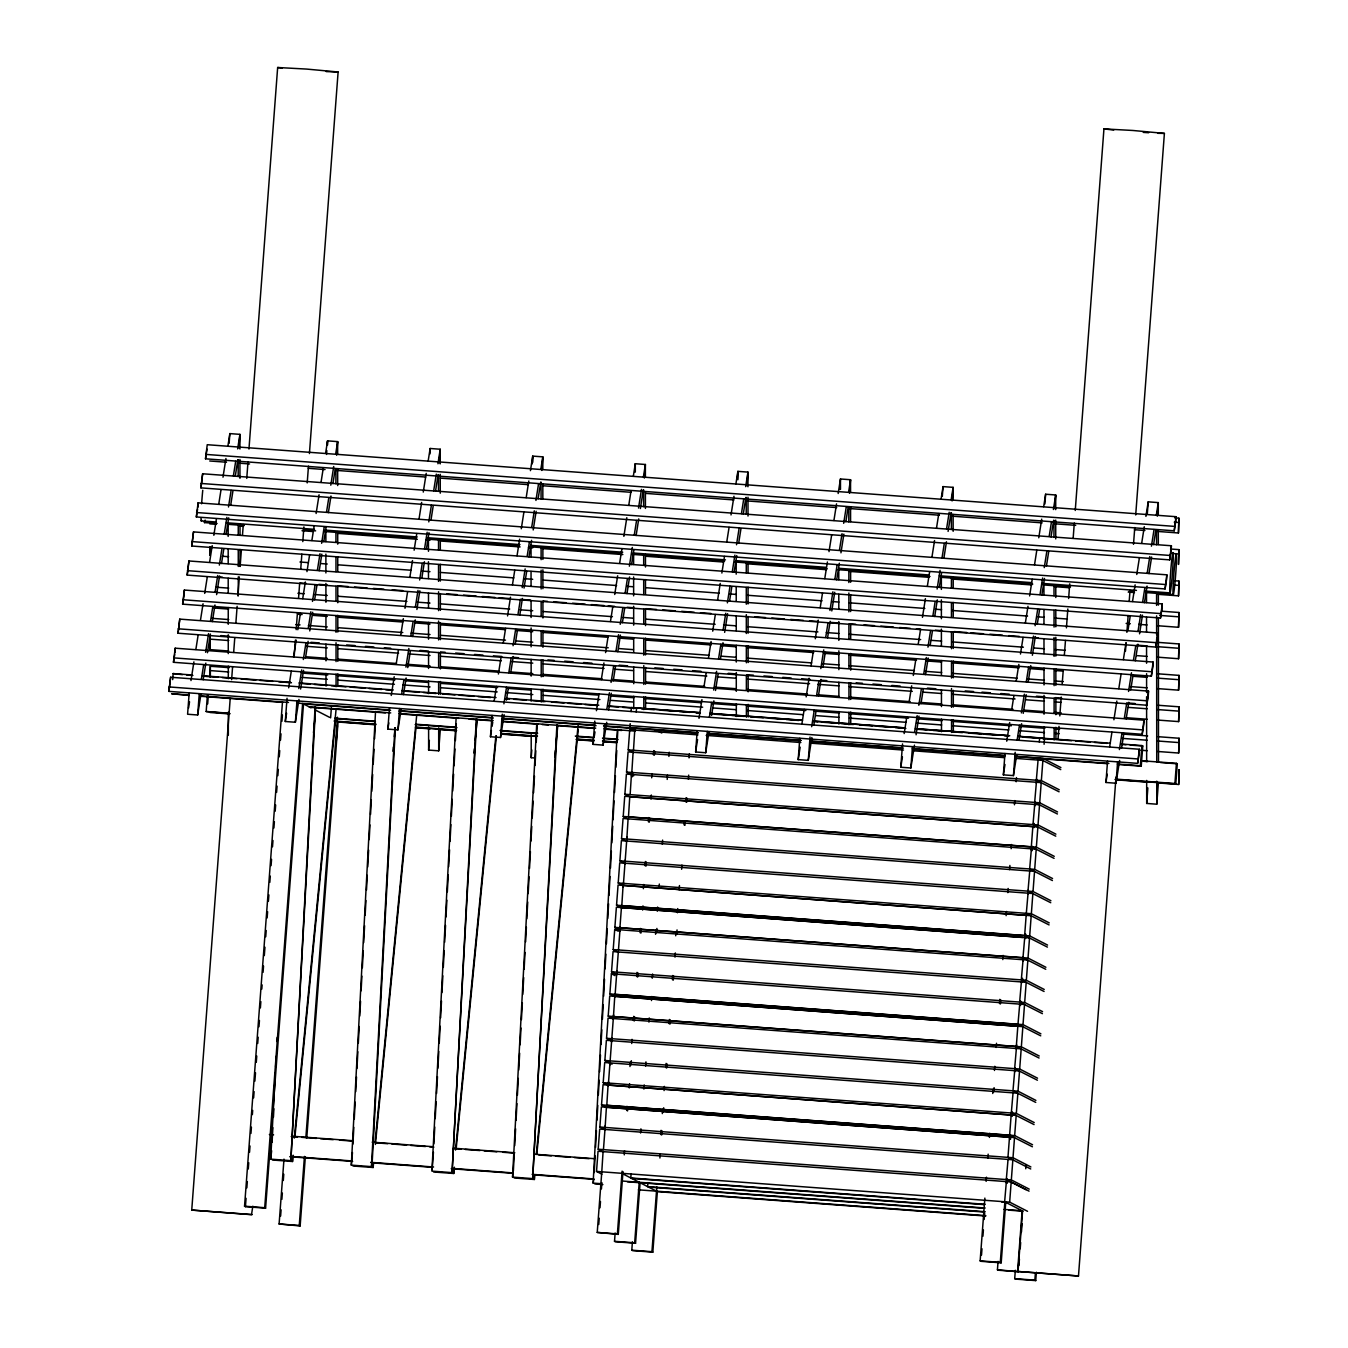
<?xml version="1.0" encoding="UTF-8"?>
<svg xmlns="http://www.w3.org/2000/svg" width="1348" height="1348" viewBox="0 0 1348 1348"><rect width="100%" height="100%" fill="white"/><g stroke="black" fill="none" stroke-linecap="round" stroke-linejoin="round"><path stroke-width="1.5" d="M168.888 691.372L170.623 677.252L1139.363 749.252L1139.144 753.667L1137.611 763.356L168.888 691.372L170.623 677.252M173.454 662.306L175.206 648.186L1143.947 720.169L1143.727 724.601L1142.194 734.289L173.454 662.306L174.684 654.555M174.987 652.617L175.206 648.186M178.037 633.223L179.773 619.12L1148.513 691.103L1148.294 695.534L1146.777 705.223L178.037 633.223L179.773 619.12M182.62 604.157L184.356 590.053L1153.096 662.036L1152.877 666.468L1151.344 676.157L182.62 604.157L184.137 594.468M184.204 593.002L184.356 590.053M187.187 575.091L188.939 560.97L1157.662 632.97L1157.443 637.385L1155.927 647.074L187.187 575.091L188.939 560.97M191.77 546.024L193.505 531.904L1162.246 603.904L1162.027 608.319L1160.51 618.007L191.77 546.024L193.505 531.904M196.336 516.958L198.089 502.838L1166.829 574.821L1166.61 579.252L1165.076 588.941L196.336 516.958L197.566 509.19M197.87 507.252L198.089 502.838M200.919 487.875L202.655 473.771L1171.395 545.755L1171.176 550.186L1169.66 559.875L200.919 487.875L202.655 473.771M205.503 458.809L207.238 444.705L1175.978 516.688L1175.759 521.103L1174.226 530.809L205.503 458.809L207.019 449.12M1137.611 763.356L1139.363 749.252M1142.194 734.289L1143.947 720.169M1146.777 705.223L1148.513 691.103M1151.344 676.157L1153.096 662.036M1155.927 647.074L1157.662 632.97M1160.51 618.007L1162.246 603.904M1165.076 588.941L1166.829 574.821M1169.66 559.875L1171.395 545.755M1174.226 530.809L1175.978 516.688M315.584 707.009L290.848 1160.645L270.695 1159.145L275.295 1073.025M275.632 1066.723L276.188 1056.225M276.963 1041.532L277.199 1037.32M271.639 1150.771L270.695 1159.145M272.094 1142.363L272.869 1127.653M273.442 1117.155L273.88 1108.764M290.848 1160.645L315.078 706.975M395.402 727.701L372.183 1162.448L371.458 1166.627L351.306 1165.127L375.536 711.474M352.485 1152.557L351.306 1165.127M352.923 1144.149L353.833 1127.349M354.271 1118.941L355.164 1102.142M355.737 1091.644L356.512 1076.951M356.967 1068.543L357.86 1051.743M358.315 1043.335L359.208 1026.536M359.764 1016.038L360.556 1001.328M361.112 990.831L361.904 976.137M362.359 967.729L363.252 950.93M363.69 942.522L364.6 925.722M365.156 915.225L365.948 900.515M366.504 890.017L367.279 875.324M367.734 866.916L368.627 850.116M369.2 839.619L369.975 824.909M370.548 814.411L371.323 799.701M371.778 791.31L372.671 774.51M373.228 764.013L374.019 749.303M374.576 738.805L375.367 724.095M371.458 1166.627L394.897 727.667M456.146 717.473L431.916 1171.126L452.069 1172.625L476.804 718.99M433.433 1152.237L432.152 1169.727M433.871 1143.845L434.781 1127.046M435.219 1118.638L436.129 1101.838M436.567 1093.43L437.477 1076.631M437.915 1068.239L438.808 1051.423M439.263 1043.032L440.156 1026.232M440.611 1017.824L441.504 1001.025M441.959 992.617L442.852 975.817M443.307 967.426L444.2 950.61M444.655 942.218L445.548 925.419M445.986 917.011L446.896 900.211M447.334 891.803L448.244 875.004M448.682 866.612L449.575 849.813M450.03 841.405L450.923 824.605M451.378 816.197L452.271 799.398M452.726 790.99L453.619 774.19M454.074 765.799L454.967 748.999M455.422 740.591L456.315 723.792M452.069 1172.625L476.299 718.956M557.415 724.971L532.679 1178.607L512.526 1177.107L536.757 723.455M513.369 1170.839L514.262 1154.04M514.717 1145.631L515.61 1128.832M516.065 1120.424L516.958 1103.624M517.413 1095.233L518.306 1078.417M518.761 1070.026L519.654 1053.226M520.109 1044.818L521.002 1028.019M521.44 1019.61L522.35 1002.811M522.788 994.42L523.698 977.603M524.136 969.212L525.029 952.413M525.602 941.898L526.377 927.205M526.832 918.797L527.725 901.997M528.18 893.606L529.073 876.807M529.528 868.398L530.421 851.599M530.977 841.101L531.769 826.391M532.224 817.983L533.117 801.184M533.555 792.793L534.465 775.993M535.021 765.479L535.813 750.785M536.251 742.377L537.144 725.578M532.679 1178.607L556.909 724.954M601.208 1183.696L593.137 1183.106L617.367 729.453M594.215 1172.625L595.108 1155.826M595.546 1147.418L596.456 1130.618M597.012 1120.121L597.804 1105.411M598.36 1094.913L599.152 1080.22M599.59 1071.812L600.483 1055.012M601.056 1044.515L601.831 1029.805M602.404 1019.307L603.179 1004.597M603.634 996.206L604.527 979.406M605.084 968.892L605.875 954.199M606.432 943.701L607.223 928.991M607.779 918.494L608.571 903.783M609.01 895.392L610.021 876.486M610.476 868.095L611.369 851.279M611.824 842.888L612.717 826.088M613.054 819.786L614.065 800.881M614.519 792.472L615.413 775.673M615.851 767.282L616.761 750.465M617.873 729.47L617.199 742.074L602.472 740.962M172.679 679.628L173.134 673.579L192.006 674.977M189.192 692.889L187.591 714.238L197.667 714.996L200.936 694.237M197.667 714.996L199.268 693.647M230.12 713.682L206.177 711.508L207.39 695.383M207.676 703.909L208.283 695.838M229.126 443.307L229.851 433.601L239.927 434.359L239.944 449.002M238.916 447.94L239.927 434.359L237.636 448.884M252.834 1206.19L251.503 1214.683L191.736 1210.083L230.205 698.534M231.62 679.678L232.564 667.091M233.659 652.415L234.771 637.739M235.866 623.062L237.13 606.297M237.922 595.816L239.337 576.944M240.129 566.463L241.393 549.698M242.488 535.021L243.28 524.541M246.751 478.405L248.015 461.639M248.959 449.053L277.654 67.501L306.552 69.068L338.112 72L309.417 453.551M303.502 703.942L265.59 1208.162L245.437 1206.662L244.544 1206.207L282.473 701.988M245.437 1206.662L246.061 1198.305M246.853 1187.841L247.324 1181.556M248.268 1169.002L248.74 1162.734M249.532 1152.27L250.003 1145.985M250.947 1133.432L251.419 1127.164M252.362 1114.611L252.683 1110.415M253.626 1097.862L254.098 1091.594M254.873 1081.13L255.513 1072.755M256.288 1062.308L256.76 1056.023M257.704 1043.47L258.176 1037.202M258.968 1026.738L259.439 1020.453M260.383 1007.9L260.855 1001.631M261.798 989.078L262.119 984.883M263.062 972.329L263.534 966.061M264.309 955.597L264.949 947.223M265.724 936.776L266.196 930.491M267.14 917.937L267.612 911.669M268.404 901.205L268.875 894.92M269.819 882.367L270.291 876.099M271.083 865.635L271.555 859.35M272.498 846.797L272.97 840.529M273.914 827.975L274.385 821.69M275.177 811.226L275.649 804.958M276.593 792.405L277.065 786.12M277.84 775.673L278.311 769.388M279.255 756.835L279.727 750.566M280.519 740.103L280.991 733.817M281.934 721.264L282.406 714.996M298.97 699.427L295.364 722.242L285.287 721.5L287.04 698.213M294.134 656.914L295.381 640.131M296.172 629.651L297.436 612.885M298.548 598.209L299.644 583.532M300.756 568.856L301.851 554.18M302.794 541.61L303.907 526.933M307.209 482.904L308.473 466.138M295.364 722.242L296.981 700.893M265.59 1208.162L264.714 1207.707L302.626 703.488L310.984 707.784M326.536 454.445L326.823 450.569M327.261 444.739L327.564 440.863L337.64 441.622L337.64 454.175M336.612 455.203L337.64 441.622L335.669 454.074M305.339 1156.887L300.149 1225.939L279.103 1223.984L283.99 1159.128M280.62 1216.065L281.092 1209.796M281.884 1199.332L282.355 1193.047M283.299 1180.494L283.771 1174.226M330.614 717.877L331.372 707.801M300.149 1225.939L299.256 1225.484L304.446 1156.432M305.861 1137.611L337.472 717.22M336.275 741.265L337.438 725.746M306.754 1138.066L338.062 721.702L337.168 721.247M401.215 709.115L397.946 729.875L387.87 729.116L389.471 707.767M397.946 729.875L399.547 708.526M429.709 454.31L430.147 448.48L440.223 449.238L440.223 463.881M439.195 462.819L440.223 449.238L437.931 463.763M440.307 729.487L438.707 750.836L428.63 750.078L429.355 740.389M504.118 714.659L500.529 737.491L490.453 736.749L492.054 715.4M500.529 737.491L502.282 714.204M532.14 463.881L532.73 456.113L542.806 456.854L542.806 469.407M541.778 470.452L542.806 456.854L540.834 469.306M535.24 758.014L531.213 757.711L531.803 749.943M606.701 722.292L603.112 745.124L593.036 744.366L594.788 721.079M603.112 745.124L604.713 723.775M634.723 471.497L635.296 463.729L645.372 464.487L645.389 477.04M644.361 478.068L645.372 464.487L643.417 476.939M601.916 1174.192L596.524 1171.429L598.04 1151.259L1011.185 1181.96L1029.063 1191.143M603.584 1152.001L598.192 1149.237L599.708 1129.068L1012.854 1159.769L1011.337 1179.938L1029.215 1189.121M605.252 1129.826L599.86 1127.046L601.376 1106.877L1014.522 1137.577L1013.005 1157.747L1030.883 1166.947M606.92 1107.635L601.528 1104.871L603.045 1084.702L1016.19 1115.403L1014.673 1135.572L1032.551 1144.755M608.588 1085.443L603.196 1082.68L604.713 1062.51L1017.858 1093.211L1016.341 1113.381L1034.219 1122.564M612.043 1064.179L604.864 1060.488L606.381 1040.319L1019.526 1071.02L1018.01 1091.189L1035.887 1100.389M611.925 1041.077L606.533 1038.314L608.049 1018.144L1021.194 1048.845L1019.678 1069.015L1037.556 1078.198M613.593 1018.886L608.201 1016.122L609.717 995.953L1022.862 1026.654L1021.346 1046.823L1039.224 1056.006M615.261 996.711L609.869 993.931L611.385 973.761L1024.531 1004.462L1023.014 1024.632L1040.892 1033.832M616.929 974.52L611.537 971.756L613.054 951.587L1026.199 982.288L1024.682 1002.457L1042.56 1011.64M618.597 952.328L613.205 949.565L614.722 929.395L1027.867 960.096L1026.35 980.266L1044.228 989.449M620.265 930.154L614.873 927.373L616.39 907.204L1029.535 937.905L1028.019 958.074L1045.896 967.274M621.934 907.962L616.541 905.199L618.058 885.029L1031.203 915.73L1029.687 935.9L1047.565 945.083M623.602 885.771L618.21 883.007L619.726 862.838L1032.871 893.539L1031.355 913.708L1049.233 922.891M625.27 863.579L619.878 860.816L621.394 840.646L1034.539 871.347L1033.023 891.517L1050.901 900.717M626.938 841.405L621.546 838.641L623.062 818.472L1036.208 849.173L1034.691 869.342L1052.569 878.525M628.606 819.213L623.214 816.45L624.731 796.28L1037.876 826.981L1036.359 847.151L1054.237 856.334M630.274 797.022L624.882 794.258L626.399 774.089L1039.544 804.79L1038.027 824.959L1055.905 834.159M633.729 775.774L626.55 772.067L628.067 751.898L1041.212 782.615L1039.696 802.785L1057.573 811.968M633.611 752.656L628.219 749.892L629.735 729.723L697.978 734.896M635.279 730.464L629.887 727.701L630.19 723.674M631.1 711.576L631.403 707.531L699.427 712.587M603.078 1151.63L601.781 1171.918M628.101 818.843L626.803 839.113M629.769 796.651L628.471 816.939L1031.54 846.881M631.437 774.46L630.139 794.747M633.105 752.285L631.808 772.556M634.773 730.094L633.476 750.381M636.138 711.946L636.66 708.02M622.995 1171.614L618.277 1234.38L597.231 1232.426L601.798 1171.749M604.949 1129.894L605.252 1125.715M608.251 1085.966L608.571 1081.787M609.818 1065.038L611.638 1040.808M611.554 1042.021L611.874 1037.842M613.289 1019.004L613.593 1014.825M616.592 975.076L616.895 970.897M619.895 931.131L620.198 926.952M623.197 887.203L623.501 883.024M624.933 864.186L625.236 860.007M626.972 836.99L625.135 861.305M631.538 776.313L631.841 772.134M598.748 1224.506L599.22 1218.221M600.012 1207.774L600.483 1201.489M601.427 1188.936L601.899 1182.668M632.414 776.768L632.734 772.589M640.098 1182.752L635.548 1243.26L615.396 1241.761L614.519 1241.306L615.143 1232.965M618.277 1234.38L617.384 1233.926L622.102 1171.142M626.668 1110.482L626.989 1106.287M629.971 1066.538L630.291 1062.359M631.707 1043.52L632.027 1039.342M633.442 1020.503L633.745 1016.325M636.745 976.575L637.048 972.38M640.047 932.631L640.351 928.452M643.35 888.703L643.67 884.507M645.085 865.686L645.389 861.507M648.388 821.741L648.691 817.562M651.691 777.813L651.994 773.634M653.409 754.796L653.729 750.617M624.259 1154.865L624.562 1150.687M627.561 1110.937L627.865 1106.742M629.28 1087.92L629.6 1083.725M631.016 1064.903L631.336 1060.724M634.318 1020.958L634.638 1016.78M637.621 977.03L637.941 972.852M640.923 933.086L641.244 928.907M642.659 910.069L642.979 905.89M645.962 866.141L646.282 861.962M649.264 822.196L649.584 818.017M651 799.196L651.32 795M654.302 755.251L654.623 751.072M631.1 1173.94L630.797 1177.967L985.169 1204.303M657.386 1191.464L652.836 1252.14L632.684 1250.641L631.791 1250.186L632.414 1241.828M640.603 1133.028L640.923 1128.849M643.906 1089.083L644.226 1084.904M645.641 1066.083L645.945 1061.887M648.944 1022.138L649.247 1017.959M652.247 978.193L652.55 974.014M655.549 934.265L655.853 930.086M657.285 911.248L657.588 907.069M659.004 888.231L659.324 884.052M662.306 844.303L662.626 840.107M667.193 779.43L667.496 775.252M668.911 756.43L669.231 752.235M651.488 1000.553L651.792 996.509M656.594 932.631L656.897 928.435M635.548 1243.26L634.672 1242.805L639.222 1182.297M647.933 1182.584L647.63 1186.628L985.236 1211.717M652.836 1252.14L651.943 1251.685L656.83 1186.83M660.756 1134.527L661.076 1130.332M662.323 1113.6L662.643 1109.421M664.059 1090.583L664.379 1086.404M665.794 1067.565L666.097 1063.387M669.097 1023.638L669.4 1019.459M672.399 979.693L672.703 975.514M675.702 935.765L676.022 931.569M677.437 912.748L677.741 908.569M679.156 889.731L679.476 885.552M684.043 824.875L684.346 820.696M685.761 801.858L686.081 797.679M689.064 757.913L689.384 753.734M659.913 1157.999L660.217 1153.804M661.649 1134.982L661.952 1130.787M663.368 1111.965L663.688 1107.786M666.67 1068.02L666.99 1063.842M669.973 1024.092L670.293 1019.914M673.275 980.148L673.596 975.969M675.011 957.147L675.331 952.952M676.747 934.13L677.05 929.935M681.616 869.258L681.936 865.079M684.919 825.33L685.239 821.151M686.654 802.313L686.975 798.134M688.39 779.296L688.693 775.117M708.964 731.981L705.695 752.74L695.619 751.999L697.219 730.65M705.695 752.74L707.296 731.391M737.305 479.113L737.878 471.362L747.955 472.103L747.971 486.746M746.944 485.684L747.955 472.103L745.68 486.628M811.867 737.541L808.278 760.373L798.201 759.615L799.802 738.266M808.278 760.373L810.03 737.07M839.737 488.684L840.461 478.978L850.537 479.736L850.554 492.29M849.526 493.317L850.537 479.736L848.583 492.189M914.45 745.158L910.86 767.989L900.784 767.231L902.537 743.944M910.86 767.989L912.461 746.64M942.319 496.3L943.044 486.611L953.12 487.353L953.137 499.906M952.092 500.934L953.12 487.353L951.166 499.805M1016.695 754.863L1013.443 775.606L1003.367 774.864L1004.968 753.515M1013.443 775.606L1015.179 752.319M1001.716 1202.028L1005.743 1202.315L1001.193 1262.823L981.041 1261.324L980.148 1260.869L984.866 1198.102M986.129 1181.37L986.45 1177.192M987.865 1158.353L988.168 1154.174M989.432 1137.426L989.752 1133.247M992.735 1093.498L993.055 1089.319M994.47 1070.48L994.79 1066.302M996.206 1047.463L996.509 1043.285M999.508 1003.535L999.812 999.34M1002.811 959.591L1003.114 955.412M1006.114 915.663L1006.417 911.467M1007.832 892.646L1008.152 888.45M1009.568 869.629L1009.888 865.45M1011.135 848.701L1011.455 844.522M1014.454 804.773L1014.758 800.577M1016.173 781.756L1016.493 777.577M981.513 1255.055L981.984 1248.77M982.928 1236.217L983.4 1229.949M984.192 1219.485L984.663 1213.217M993.779 1091.863L994.099 1087.668M1000.385 1003.99L1000.705 999.795M1044.902 503.933L1045.627 494.227L1055.703 494.969L1055.72 509.628M997.436 1269.765L1018.465 1271.72L998.312 1270.22L997.436 1269.765L998.059 1261.408M1054.675 508.567L1055.703 494.969L1053.411 509.51M1039.207 741.889L1039.729 737.979M1001.193 1262.823L1000.3 1262.368L1004.867 1201.691M1006.282 1182.87L1006.602 1178.691M1009.585 1138.925L1009.905 1134.746M1011.32 1115.925L1011.623 1111.729M1014.623 1071.98L1014.943 1067.801M1016.358 1048.963L1016.662 1044.784M1019.661 1005.035L1019.964 1000.839M1022.964 961.09L1023.267 956.912M1024.682 938.073L1025.002 933.894M1027.985 894.145L1028.305 889.95M1031.304 850.2L1031.608 846.022M1034.607 806.273L1034.91 802.077M1036.326 783.255L1036.646 779.06M1007.175 1183.325L1007.478 1179.146M1010.478 1139.38L1010.781 1135.201M1012.196 1116.38L1012.516 1112.184M1020.537 1005.49L1020.857 1001.294M1022.273 982.473L1022.593 978.277M1025.575 938.528L1025.895 934.349M1032.18 850.655L1032.501 846.477M1033.916 827.638L1034.219 823.46M1027.547 1211.313L1009.669 1202.13L1011.185 1181.96M1059.242 789.776L1041.364 780.593L1042.88 760.424L1014.758 758.334M1044.093 744.281L1044.548 738.232L1018.515 736.294M1036.376 1272.226L1035.753 1280.6L1015.6 1279.1L1014.707 1278.645L1015.33 1270.271M1017.588 1271.265L1022.138 1210.757L1003.99 1209.409M1116.009 777.021L1078.484 1275.983L1018.026 1271.484L1022.593 1210.689M1025.744 1168.767L1026.064 1164.571M1058.062 738.974L1059.006 726.404M1059.798 715.923L1061.213 697.051M1062.157 684.464L1063.269 669.804M1064.364 655.128L1065.476 640.452M1066.42 627.865L1067.835 608.993M1068.627 598.512L1069.722 583.836M1073.193 537.717L1074.305 523.041M1075.249 510.471L1103.945 128.903L1132.842 130.47L1164.402 133.401L1135.707 514.953M1018.936 1265.452L1019.408 1259.2M1020.2 1248.77L1020.672 1242.502M1021.447 1232.072L1022.07 1223.731M1035.753 1280.6L1034.86 1280.145L1035.331 1273.86M1119.615 760.407L1116.009 783.239L1105.933 782.48L1107.551 761.131M1125.462 651.236L1126.085 642.844M1126.877 632.364L1128.141 615.581M1129.236 600.905L1130.028 590.424M1133.5 544.306L1134.763 527.54M1116.009 783.239L1117.627 761.89M1147.333 513.487L1148.21 501.844L1158.286 502.602L1158.303 515.155M1157.258 516.183L1158.286 502.602L1156.331 515.054M1141.874 745.562L1142.767 746.017L1141.25 766.186L1140.357 765.731L1141.874 745.562L1120.913 744.012M1158.37 782.851L1156.769 804.2L1146.693 803.442L1147.856 787.923M1176.433 763.339L1177.31 763.794L1175.793 783.963L1174.917 783.508L1176.433 763.339L1140.779 760.693M313.494 732.672L315.129 715.94M294.285 1138.083L336.107 709.065M272.38 1160.005L292.533 1161.504L293.139 1155.219M294.976 1136.398L335.77 717.827M392.891 751.224L393.296 747.045M394.324 736.581L395.132 728.206M375.115 1141.975L416.717 715.047M352.991 1166.003L373.143 1167.503L373.548 1163.307M375.384 1144.469L416.38 723.825M473.906 753.026L474.328 748.848M475.136 740.473L477.175 719.546M455.523 1150.063L495.896 735.688M433.601 1171.985L453.754 1173.485L454.36 1167.2M456.197 1148.378L496.384 736.092M554.736 756.919L555.342 750.651M555.949 744.366L557.786 725.527M536.336 1153.955L578.14 724.938M514.211 1177.984L534.364 1179.483L534.768 1175.288M536.807 1154.36L578.225 729.521M228.756 651.017L209.884 649.618L210.17 636.256M209.884 649.618L210.322 639.019M209.917 676.865L210.339 666.266L229.211 667.664M1157.494 531.415L1178.455 532.982L1178.893 518.188L1174.698 517.868M1178.455 532.982L1178.893 518.188M1178.927 549.63L1178.489 564.408L1178.927 549.63L1170.536 549.007M1157.544 594.299L1178.523 595.85L1178.944 581.055L1174.748 580.752M1178.523 595.85L1178.944 581.055M1157.578 625.725L1178.54 627.292L1178.978 612.498L1162.195 611.251M1178.54 627.292L1178.978 612.498M1157.595 657.167L1178.573 658.734L1178.995 643.94L1158.033 642.373M1178.573 658.734L1178.995 643.94M1157.629 688.609L1178.59 690.159L1179.028 675.382L1158.067 673.815M1178.59 690.159L1179.028 675.382M1157.662 720.051L1178.624 721.601L1179.062 706.807L1158.084 705.257M1178.624 721.601L1179.062 706.807M1157.679 751.476L1178.658 753.043L1179.079 738.249L1158.117 736.699M1178.658 753.043L1179.079 738.249M1178.674 784.469L1179.112 769.691L1178.674 784.469L1157.713 782.918M190.978 680.572L193.91 661.902M195.864 649.45L198.156 634.908M200.448 620.383L203.059 603.786M204.694 593.406L207.306 576.809M209.597 562.284L212.209 545.67M213.843 535.291L216.455 518.694M218.747 504.169L221.038 489.644M222.993 477.192L225.925 458.505M227.896 446.053L229.851 433.601M188.568 708.02L189.546 701.786M201.374 679.24L203.666 664.716M205.621 652.264L208.569 633.594M210.524 621.142L212.816 606.6M215.09 592.075L217.719 575.478M219.353 565.098L221.965 548.501M224.24 533.976L226.868 517.362M228.486 506.983L231.115 490.386M233.389 475.861L235.681 461.336M203.211 679.712L205.84 663.098M207.457 652.718L210.406 634.049M212.361 621.596L214.972 604.999M216.607 594.62L219.556 575.933M221.51 563.481L223.802 548.956M226.093 534.431L228.705 517.834M230.66 505.382L232.951 490.841M235.243 476.316L237.855 459.719M288.674 687.834L291.286 671.237M293.578 656.695L296.189 640.098M297.824 629.718L300.436 613.121M302.727 598.596L305.339 581.982M306.973 571.619L309.585 555.005M311.877 540.481L314.168 525.956M316.123 513.504L319.072 494.817M321.026 482.365L323.318 467.84M325.593 453.316L327.564 440.863L327.564 445.042M285.287 721.5L286.602 713.193M298.751 688.575L301.699 669.905M303.334 659.526L305.945 642.929M308.237 628.404L310.849 611.79M312.483 601.41L315.095 584.813M317.387 570.288L319.998 553.691M321.633 543.311L324.245 526.697M326.519 512.173L328.811 497.648M330.782 485.196L333.714 466.526M300.604 689.047L303.536 670.36M305.491 657.908L308.119 641.311M309.754 630.931L312.685 612.262M314.64 599.809L316.932 585.268M319.223 570.743L321.835 554.146M323.79 541.694L326.081 527.169M328.373 512.644L330.985 496.03M332.939 483.578L335.231 469.053M391.257 695.45L394.206 676.78M396.16 664.328L398.452 649.803M400.727 635.279L403.355 618.665M404.99 608.285L407.602 591.688M409.876 577.163L412.505 560.566M414.122 550.186L416.751 533.572M419.026 519.047L421.638 502.45M423.272 492.071L426.221 473.384M428.175 460.932L430.147 448.48L430.147 452.675M387.87 729.116L388.847 722.899M401.653 694.136L403.945 679.611M405.917 667.159L408.848 648.472M410.803 636.02L413.095 621.495M415.386 606.971L417.998 590.357M419.632 579.977L422.244 563.38M424.536 548.855L427.148 532.258M428.782 521.878L431.394 505.264M433.685 490.739L436.297 474.142M403.507 694.591L406.119 677.993M407.753 667.614L410.365 651M412.657 636.475L415.268 619.878M416.903 609.498L419.835 590.828M421.806 578.376L424.418 561.762M426.372 549.31L428.984 532.713M430.956 520.261L433.23 505.736M435.522 491.211L438.134 474.597M494.16 701.011L496.452 686.469M498.406 674.017L501.035 657.42M503.31 642.895L505.601 628.37M507.556 615.918L510.504 597.231M512.459 584.779L514.751 570.255M517.042 555.73L519.654 539.133M521.288 528.753L523.9 512.139M526.192 497.614L528.804 481.017M530.438 470.637L532.73 456.113L532.73 462.381M490.453 736.749L491.43 730.515M492.087 726.37L492.745 722.225M503.916 703.825L506.528 687.227M508.819 672.703L511.111 658.178M513.066 645.726L515.677 629.112M517.969 614.587L520.261 600.062M522.215 587.61L525.147 568.923M527.119 556.471L529.41 541.947M531.685 527.422L534.297 510.825M535.931 500.445L538.543 483.848M506.41 700.134L508.381 687.682M510.656 673.158L513.268 656.56M515.239 644.108L517.514 629.583M519.806 615.042L522.417 598.445M524.052 588.065L526.664 571.468M528.955 556.943L531.567 540.329M533.201 529.966L536.15 511.28M538.105 498.827L540.716 482.23M596.423 710.699L599.034 694.102M601.326 679.577L603.938 662.963M605.572 652.601L608.184 635.986M610.476 621.462L612.75 606.937M614.722 594.485L617.654 575.798M619.625 563.346L621.9 548.821M623.871 536.369L626.803 517.699M628.775 505.247L631.049 490.706M633.341 476.181L635.296 463.729L635.312 472.103M593.036 744.366L593.693 740.221M594.35 736.075L594.99 731.913M606.819 709.385L609.431 692.771M611.065 682.391L613.677 665.794M615.969 651.269L618.58 634.655M620.215 624.293L622.827 607.678M625.118 593.154L627.41 578.629M629.364 566.177L632.313 547.49M634.268 535.038L636.559 520.513M638.514 508.061L641.463 489.391M608.673 709.84L611.284 693.226M613.239 680.774L615.531 666.249M617.822 651.724L620.434 635.127M622.388 622.675L624.68 608.15M626.972 593.609L629.583 577.011M631.538 564.559L633.83 550.035M636.121 535.51L638.733 518.896M640.367 508.533L643.299 489.846M699.005 718.332L701.937 699.646M703.909 687.194L706.184 672.669M708.475 658.144L711.087 641.53M712.721 631.167L715.333 614.553M717.625 600.029L720.236 583.431M721.871 573.052L724.483 556.454M726.774 541.913L729.066 527.388M731.02 514.936L733.969 496.266M735.924 483.814L737.878 471.362L737.895 479.719M695.619 751.999L697.573 739.547M709.402 717.001L711.693 702.476M713.648 690.024L716.597 671.338M718.551 658.886L720.843 644.361M723.135 629.836L725.746 613.239M727.381 602.859L729.993 586.245M732.284 571.721L734.896 555.123M736.53 544.744L739.142 528.146M741.434 513.622L743.708 499.08M711.576 715.384L713.867 700.859M715.502 690.479L718.113 673.882M720.388 659.357L723.017 642.743M724.651 632.364L727.583 613.694M729.538 601.242L731.829 586.717M734.121 572.192L736.733 555.578M738.687 543.126L740.979 528.601M743.27 514.077L745.882 497.463M801.908 723.876L804.2 709.351M806.155 696.899L809.103 678.212M811.058 665.76L813.35 651.236M815.304 638.784L818.253 620.114M820.207 607.662L822.499 593.12M824.774 578.595L827.402 561.998M829.02 551.618L831.649 535.021M833.923 520.48L836.535 503.882M838.17 493.503L840.461 478.978L840.478 489.442M798.201 759.615L800.156 747.163M811.664 726.707L814.276 710.093M816.568 695.568L818.843 681.043M820.814 668.591L823.746 649.904M825.701 637.452L827.992 622.928M829.964 610.476L832.896 591.806M834.85 579.354L837.142 564.812M839.433 550.287L842.045 533.69M843.679 523.31L846.291 506.713M813.821 725.089L816.113 710.548M818.404 696.023L821.016 679.426M822.971 666.974L825.262 652.449M827.554 637.924L830.166 621.31M831.8 610.93L834.732 592.261M836.704 579.809L839.315 563.211M840.95 552.832L843.882 534.145M845.853 521.693L848.145 507.168M904.171 733.565L906.783 716.967M909.058 702.443L911.686 685.846M913.304 675.466L915.932 658.852M918.207 644.327L920.499 629.802M922.453 617.35L925.402 598.681M927.357 586.228L929.648 571.687M931.94 557.162L934.552 540.565M936.506 528.113L938.798 513.588M941.089 499.063L943.044 486.611M900.784 767.231L902.419 756.868M914.567 732.25L917.179 715.636M918.814 705.274L921.425 688.659M923.717 674.135L926.329 657.538M927.963 647.158L930.575 630.561M932.867 616.019L935.158 601.494M937.113 589.042L940.045 570.373M942.016 557.92L944.308 543.396M946.582 528.854L949.194 512.257M916.084 734.778L919.016 716.108M920.987 703.656L923.279 689.131M925.554 674.59L928.165 657.993M930.137 645.54L932.412 631.016M934.703 616.491L937.315 599.877M939.286 587.425L941.561 572.9M943.853 558.375L946.465 541.778M948.099 531.398L951.048 512.712M1006.737 741.198L1009.686 722.511M1011.64 710.059L1013.932 695.534M1016.224 681.01L1018.835 664.412M1020.47 654.033L1023.081 637.436M1025.373 622.894L1027.985 606.297M1029.619 595.917L1032.231 579.32M1034.523 564.795L1036.797 550.254M1038.769 537.801L1041.701 519.132M1043.672 506.68L1045.627 494.227M1003.367 774.864L1004.985 764.485M1017.15 739.867L1019.442 725.342M1021.396 712.89L1024.328 694.203M1026.3 681.751L1028.575 667.226M1030.866 652.702L1033.478 636.104M1035.112 625.725L1037.724 609.128M1040.016 594.586L1042.627 577.989M1044.262 567.609L1046.874 551.012M1049.165 536.487L1051.457 521.962M1018.987 740.322L1021.599 723.724M1023.233 713.345L1026.182 694.675M1028.136 682.223L1030.748 665.609M1032.383 655.246L1035.331 636.559M1037.286 624.107L1039.578 609.582M1041.869 595.058L1044.481 578.444M1046.436 565.991L1048.727 551.467M1051.019 536.942L1053.63 520.345M1109.657 746.741L1111.931 732.217M1113.903 719.765L1116.835 701.078M1118.806 688.626L1121.081 674.101M1123.373 659.576L1125.984 642.979M1127.956 630.527L1130.231 616.002M1132.522 601.461L1135.134 584.864M1136.768 574.484L1139.38 557.887M1141.672 543.362L1144.284 526.748M1145.918 516.385L1148.21 501.844M1105.933 782.48L1107.247 774.19M1119.396 749.572L1122.008 732.958M1124.299 718.433L1126.591 703.909M1128.546 691.457L1131.494 672.787M1133.449 660.335L1135.741 645.793M1138.032 631.268L1140.644 614.671M1142.599 602.219L1144.89 587.694M1147.182 573.17L1149.793 556.556M1151.428 546.176L1154.04 529.579M1121.57 747.955L1123.861 733.43M1126.153 718.905L1128.765 702.291M1130.719 689.839L1133.011 675.314M1135.302 660.79L1137.914 644.192M1139.549 633.813L1142.481 615.126M1144.435 602.674L1147.064 586.077M1149.018 573.625L1151.63 557.01M1153.585 544.558L1155.876 530.034M512.526 1177.107L513.015 1174.327M593.137 1183.106L593.878 1178.927M338.112 72L326.165 71.579M1164.402 133.401L1157.999 133.3M191.736 1210.083L252.194 1214.582M1018.026 1271.484L1078.484 1275.983M1143.273 132.39L1148.648 132.744M1174.26 522.182L1178.455 522.502M205.705 454.394L1174.445 526.377M209.732 460.982L226.498 462.229M239.085 463.173L249.565 463.948M308.271 468.312L325.053 469.559M335.534 470.334L425.698 477.04M440.375 478.119L528.45 484.673M543.126 485.769L631.184 492.306M645.861 493.402L733.935 499.94M746.522 500.883L836.67 507.573M849.257 508.516L939.421 515.206M952.008 516.149L1042.173 522.856M1054.743 523.782L1075.721 525.332M1134.426 529.697L1144.907 530.489M1172.187 553.472L1178.472 553.927M201.138 483.46L1169.879 555.443M1174.31 585.066L1178.506 585.369M196.555 512.526L1165.295 584.51M201.256 520.901L215.933 521.996M226.413 522.771L314.488 529.326M324.969 530.101L417.223 536.959M427.72 537.734L519.974 544.592M530.455 545.367L622.725 552.225M633.206 553L725.46 559.858M735.941 560.65L826.105 567.34M838.692 568.283L928.856 574.973M939.337 575.764L1031.608 582.622M1042.088 583.398L1136.448 590.407M1144.823 591.031L1169.997 592.901M204.508 522.586L217.095 523.513M227.576 524.288L244.342 525.535M303.064 529.899L315.634 530.842M324.026 531.466L416.296 538.324M426.777 539.099L519.031 545.957M529.511 546.732L621.782 553.59M632.263 554.365L724.516 561.223M735.014 561.998L827.268 568.856M837.748 569.648L930.019 576.489M940.5 577.281L1032.753 584.139M1043.234 584.914L1070.497 586.936M1129.203 591.3L1133.398 591.604M1145.985 592.547L1173.249 594.569M209.782 523.866L216.068 524.321M239.135 526.04L243.331 526.36M302.036 530.724L312.517 531.5M337.691 533.37L417.358 539.284M425.749 539.908L429.945 540.228M440.425 541.003L520.109 546.917M528.5 547.541L532.696 547.861M543.177 548.636L622.86 554.55M645.928 556.269L723.505 562.032M746.573 563.75L826.24 569.665M849.307 571.384L928.991 577.315M952.059 579.017L1031.742 584.948M1054.81 586.65L1069.486 587.745M1128.192 592.109L1134.477 592.581M191.989 541.593L1160.712 613.593M1159.668 615.413L1178.54 616.811M222.386 556.235L228.671 556.707M299.964 561.998L308.355 562.621M320.942 563.565L327.227 564.02M337.708 564.795L411.106 570.255M421.587 571.03L429.978 571.653M440.459 572.445L513.841 577.888M524.338 578.68L532.713 579.303M543.21 580.078L616.592 585.521M627.073 586.313L633.375 586.768M645.945 587.711L719.343 593.171M729.824 593.946L736.109 594.417M746.59 595.193L822.078 600.804M832.559 601.579L838.86 602.051M849.341 602.826L924.829 608.437M935.31 609.212L941.595 609.684M952.092 610.459L1027.564 616.07M1038.061 616.845L1044.346 617.317M1054.827 618.092L1067.414 619.035M1126.119 623.399L1130.315 623.703M1138.706 624.326L1147.097 624.95M187.406 570.659L1156.146 642.659M218.208 576.877L222.403 577.197M299.981 582.959L306.282 583.431M318.853 584.358L327.244 584.981M337.725 585.757L348.222 586.549M354.507 587.003L367.094 587.947M373.379 588.419L383.86 589.194M392.251 589.817L402.732 590.592M446.761 593.861L457.258 594.636M463.544 595.108L476.13 596.052M482.416 596.507L494.986 597.45M499.181 597.754L509.679 598.546M520.159 599.321L530.64 600.096M543.227 601.039L547.423 601.343M553.708 601.815L566.278 602.741M572.58 603.213L585.15 604.157M591.452 604.612L604.022 605.555M608.218 605.859L614.519 606.33M627.09 607.274L633.391 607.729M645.962 608.673L656.442 609.448M662.744 609.919L675.314 610.846M681.616 611.318L694.186 612.245M700.488 612.717L710.969 613.492M754.998 616.777L765.479 617.553M771.781 618.024L784.351 618.951M790.653 619.423L803.223 620.35M809.525 620.821L817.899 621.445M830.486 622.388L838.877 623.012M849.358 623.787L855.643 624.242M864.034 624.865L874.515 625.657M880.817 626.112L893.387 627.056M899.689 627.528L910.17 628.303M916.455 628.775L920.65 629.078M935.327 630.173L941.612 630.645M954.199 631.572L966.786 632.515M970.981 632.819L983.551 633.762M989.853 634.217L1002.423 635.161M1008.725 635.633L1019.206 636.408M1033.882 637.503L1038.078 637.806M1136.617 645.136L1147.114 645.911M1157.595 646.686L1178.556 648.253M216.118 587.206L228.705 588.132M297.908 593.289L304.193 593.743M314.674 594.535L327.261 595.462M337.741 596.237L406.928 601.376M417.425 602.168L429.995 603.095M440.493 603.87L509.679 609.026M520.159 609.802L532.746 610.728M543.227 611.52L612.43 616.659M622.911 617.435L633.391 618.21M645.978 619.153L715.165 624.293M723.556 624.916L736.143 625.843M746.624 626.635L817.916 631.926M826.307 632.549L838.877 633.476M849.375 634.268L920.667 639.559M931.148 640.334L941.629 641.126M952.109 641.901L1023.402 647.192M1033.882 647.967L1044.38 648.759M1054.861 649.534L1065.341 650.309M1136.634 655.617L1147.114 656.392M182.823 599.742L1151.563 671.725M214.046 607.999L228.722 609.094M297.925 614.233L302.121 614.553M312.601 615.328L327.278 616.424M337.758 617.199L402.766 622.035M415.336 622.961L430.012 624.057M440.51 624.832L505.5 629.668M515.998 630.443L532.763 631.69M543.244 632.465L608.251 637.301M618.732 638.076L633.408 639.171M645.995 640.098L711.003 644.934M721.483 645.709L736.16 646.804M746.64 647.579L813.737 652.567M824.218 653.359L838.894 654.437M849.392 655.212L916.488 660.2M926.969 660.992L941.645 662.07M952.126 662.862L1019.223 667.85M1029.72 668.625L1044.397 669.72M1054.877 670.495L1063.269 671.119M1132.455 676.258L1147.131 677.353M1157.612 678.128L1178.59 679.678M211.956 618.328L228.739 619.574M295.835 624.562L300.031 624.882M308.406 625.489L327.278 626.904M337.775 627.679L402.766 632.515M411.157 633.139L430.029 634.537M440.51 635.312L505.517 640.148M515.998 640.923L532.78 642.17M543.261 642.945L608.251 647.781M618.749 648.557L633.425 649.652M645.995 650.579L708.913 655.263M721.483 656.19L736.16 657.285M746.657 658.06L811.648 662.896M822.128 663.671L838.911 664.918M849.392 665.693L914.399 670.529M924.88 671.304L941.662 672.551M952.143 673.343L1017.133 678.162M1027.631 678.937L1044.397 680.184M1054.877 680.976L1063.269 681.599M1130.365 686.587L1147.148 687.834M178.256 628.808L1146.996 700.791M220.802 635.599L229.194 636.222M310.967 642.305L319.358 642.929M346.604 644.951L354.996 645.574M365.477 646.349L373.868 646.973M384.349 647.748L390.65 648.22M420.003 650.41L428.394 651.033M440.964 651.96L445.16 652.28M455.641 653.055L464.032 653.679M474.513 654.454L482.904 655.077M493.385 655.853L501.776 656.476M512.257 657.268L518.559 657.723M547.911 659.913L554.197 660.385M564.677 661.16L573.069 661.784M583.549 662.559L591.941 663.182M619.204 665.204L627.595 665.828M654.842 667.85L663.233 668.473M673.714 669.265L682.105 669.889M692.586 670.664L700.977 671.287M728.24 673.309L736.615 673.933M747.112 674.708L753.397 675.179M763.878 675.955L772.269 676.578M782.75 677.37L791.141 677.993M801.622 678.769L810.013 679.392M820.494 680.167L826.779 680.639M856.149 682.813L862.434 683.284M872.914 684.059L881.306 684.683M891.786 685.458L900.178 686.081M927.441 688.12L935.815 688.744M965.185 690.917L973.559 691.541M981.951 692.164L990.342 692.788M1000.823 693.563L1009.214 694.186M1036.477 696.208L1044.852 696.832M1055.349 697.624L1061.634 698.079M1126.642 702.915L1135.016 703.538M209.884 639.137L228.756 640.536M306.333 646.299L327.294 647.866M337.792 648.641L398.587 653.157M409.084 653.932L430.046 655.499M440.526 656.274L501.338 660.79M511.819 661.565L532.797 663.132M543.278 663.907L604.089 668.423M614.57 669.198L633.442 670.613M646.012 671.54L706.824 676.056M717.304 676.848L736.177 678.246M746.674 679.021L809.575 683.706M817.966 684.329L838.928 685.879M849.409 686.654L912.31 691.339M922.807 692.114L941.679 693.512M952.16 694.287L1015.061 698.972M1025.542 699.747L1044.414 701.145M1054.894 701.92L1061.196 702.392M1128.293 707.38L1147.165 708.778M1157.646 709.57L1178.624 711.121M306.35 656.779L327.311 658.33M337.792 659.121L396.514 663.486M406.995 664.261L430.063 665.979M440.543 666.755L499.249 671.119M509.729 671.894L532.797 673.612M543.278 674.388L602 678.752M612.481 679.527L633.442 681.094M646.029 682.021L704.734 686.385M715.232 687.16L736.193 688.727M746.674 689.502L807.486 694.018M817.966 694.793L838.945 696.36M849.425 697.135L910.237 701.651M920.718 702.443L941.679 703.993M952.16 704.768L1012.971 709.284M1023.452 710.076L1044.43 711.626M1054.911 712.401L1061.196 712.873M1126.203 717.709L1147.165 719.259M173.673 657.875L1142.413 729.858M302.609 673.124L327.766 674.994M338.247 675.769L394.863 679.965M405.344 680.757L428.411 682.459M440.998 683.402L497.614 687.615M508.095 688.39L531.163 690.109M541.643 690.884L598.259 695.079M610.846 696.023L633.897 697.742M644.395 698.517L701.011 702.729M711.491 703.504L736.648 705.375M747.129 706.15L805.851 710.514M814.226 711.137L839.4 713.008M849.88 713.783L908.586 718.147M916.977 718.77L942.134 720.641M952.632 721.416L1011.337 725.78M1019.728 726.404L1044.885 728.274M1055.366 729.049L1059.562 729.369M1122.463 734.037L1147.637 735.907M209.9 670.563L228.772 671.978M302.171 677.421L327.328 679.291M337.809 680.083L394.425 684.279M402.816 684.902L430.079 686.924M440.56 687.716L497.176 691.912M505.567 692.535L532.814 694.574M543.295 695.349L599.911 699.545M610.408 700.337L633.459 702.038M646.046 702.982L702.662 707.194M713.143 707.97L736.21 709.688M746.691 710.463L803.307 714.676M815.894 715.603L838.962 717.321M849.442 718.096L906.058 722.309M916.539 723.084L941.696 724.954M952.177 725.73L1008.793 729.942M1019.29 730.717L1044.447 732.587M1054.928 733.363L1059.124 733.683M1122.025 738.35L1147.199 740.221M1157.679 740.996L1178.641 742.563M709.924 713.362L802.296 720.236M812.793 721.011L905.165 727.869M915.646 728.661L1008.018 735.519M202.486 675.752L290.561 682.307M298.953 682.931L393.313 689.94M401.687 690.564L496.047 697.573M506.528 698.348L598.798 705.206M609.279 705.981L699.646 712.704M710.143 713.48L802.515 720.354M812.676 721.096L905.384 727.987M915.41 728.729L1009.77 735.755M1018.161 736.379L1110.415 743.237M182.418 674.657L173.134 673.579M186.597 674.96L192.899 675.432M205.469 676.376L218.056 677.303M222.252 677.623L236.928 678.701M241.124 679.021L255.8 680.117M259.996 680.42L272.582 681.347M278.868 681.818L291.454 682.762M300.992 683.47L310.326 684.161M314.505 684.464L327.092 685.407M331.288 685.711L345.964 686.806M350.16 687.126L364.836 688.205M369.032 688.525L381.619 689.451M385.798 689.772L392.099 690.243M404.67 691.17L419.346 692.265M423.542 692.569L436.129 693.512M442.414 693.984L455.001 694.911M459.196 695.231L473.873 696.309M478.068 696.63L490.638 697.556M505.332 698.652L509.51 698.955M513.706 699.275L526.293 700.202M532.578 700.674L545.165 701.617M551.45 702.072L564.037 703.016M568.233 703.319L580.803 704.263M584.998 704.566L597.585 705.51M608.066 706.285L618.547 707.06M622.742 707.38L635.329 708.307M641.581 708.778L654.201 709.722M660.486 710.177L673.073 711.121M679.358 711.592L689.839 712.367M696.141 712.839L700.337 713.143M715.013 714.238L727.583 715.165M731.779 715.485L744.366 716.411M750.651 716.883L763.238 717.81M769.523 718.282L782.11 719.225M786.305 719.529L798.875 720.472M813.552 721.551L817.747 721.871M821.943 722.174L836.619 723.269M840.815 723.59L853.402 724.516M859.687 724.988L872.274 725.915M878.559 726.387L891.146 727.33M895.342 727.634L905.822 728.409M916.303 729.201L926.784 729.976M933.086 730.447L943.566 731.223M951.958 731.846L962.438 732.621M968.723 733.093L981.31 734.02M985.506 734.34L998.076 735.267M1004.378 735.738L1008.557 736.042M1022.475 737.086L1035.82 738.081M1042.105 738.536L1052.603 739.327M1056.798 739.631L1071.475 740.726M1075.67 741.029L1090.347 742.125M1094.542 742.445L1107.112 743.371M1121.789 744.467L1125.984 744.77M1130.18 745.09L1142.767 746.017M1140.914 750.229L1147.199 750.701M169.107 686.941L1137.83 758.941M1143.761 761.3L1147.957 761.603M1160.544 762.547L1177.31 763.794M629.887 727.701L697.91 732.756M800.779 740.406L708.408 733.531L800.998 740.524M811.277 741.181L901.542 747.887M914.129 748.831L1004.412 755.537M1014.909 756.312L1043.032 758.402L1060.91 767.602M188.4 694.995L171.617 693.748L189.276 695.45M200.97 695.922L288.506 702.426M296.577 703.033L389.69 709.958M400.171 710.733L492.441 717.591M502.922 718.366L595.176 725.224M603.567 725.847L698.129 732.874M811.159 741.265L903.413 748.123M912.259 748.78L1004.631 755.655M1015.128 756.43L1108.899 763.406M1117.29 764.013L1140.357 765.731M199.774 696.225L281.547 702.308M302.508 703.858L390.583 710.413M398.957 711.036L493.317 718.046M501.709 718.669L596.069 725.679M604.46 726.302L635.902 728.645M654.774 730.043L696.714 733.16M709.301 734.087L799.465 740.793M809.946 741.569L902.2 748.426M912.697 749.202L1004.951 756.059M1036.41 758.402L1107.702 763.693M1118.183 764.485L1141.25 766.186M706.15 735.401L800.847 742.529M811.125 743.203L903.497 750.061M913.978 750.836L1004.479 757.66M309.181 706.858L390.735 712.907M399.109 713.53L493.216 720.523M501.591 721.146L595.698 728.139M604.056 728.763L635.43 731.105M310.057 707.312L385.359 712.907M399.985 713.985L458.556 718.349M469.003 719.124L492.02 720.826M502.467 721.601L538.021 724.247M542.199 724.567L548.484 725.022M556.842 725.645L594.485 728.442M604.949 729.217L621.681 730.464M334.793 718.198L374.542 721.146M416.363 724.247L456.096 727.212M500.024 730.464L537.667 733.261M575.31 736.059L594.131 737.457M602.505 738.081L617.131 739.176M335.686 718.653L375.418 721.601M415.15 724.55L456.989 727.667M500.9 730.919L536.453 733.565M576.203 736.514L592.935 737.76M603.382 738.536L618.024 739.631M206.177 711.508L229.244 713.227M334.085 721.028L376.025 724.146M415.858 727.094L455.691 730.06M501.827 733.481L537.481 736.143M577.315 739.092L594.097 740.338M1116.195 779.144L1174.917 783.508M337.067 721.635L374.811 724.432M416.751 727.549L456.584 730.515M500.614 733.784L536.268 736.429M576.101 739.395L592.884 740.642M603.365 741.417L615.952 742.36M1114.998 779.447L1175.793 783.963M209.934 712.485L228.806 713.884M337.843 721.989L375.587 724.803M415.437 727.751L430.113 728.847M440.594 729.622L455.27 730.717M501.405 734.138L530.758 736.328M576.893 739.749L593.659 740.996M604.14 741.788L616.727 742.714M1115.773 779.801L1147.232 782.143M628.219 749.892L1041.364 780.593M626.55 772.067L1039.696 802.785M624.882 794.258L1038.027 824.959M629.988 796.769L1032.838 826.61L1031.321 846.78L1054.085 858.356M623.214 816.45L1036.359 847.151M621.546 838.641L1034.691 869.342M619.878 860.816L1033.023 891.517M618.21 883.007L1031.355 913.708M616.541 905.199L1029.687 935.9M1024.868 935.63L621.799 905.688L623.096 885.4L1026.165 915.343L1024.649 935.512L1047.413 947.105M1022.626 937.5L621.428 907.575L619.911 927.744L1023.199 957.821M614.873 927.373L1028.019 958.074M613.205 949.565L1026.35 980.266M611.537 971.756L1024.682 1002.457M609.869 993.931L1023.014 1024.632M1018.195 1024.379L615.126 994.42L616.643 974.25M608.201 1016.122L1021.346 1046.823M1016.527 1046.57L613.458 1016.611L614.755 996.324L1017.824 1026.283L1016.308 1046.452L1039.072 1058.028M606.533 1038.314L1019.678 1069.015M604.864 1060.488L1018.01 1091.189M603.196 1082.68L1016.341 1113.381M601.528 1104.871L1014.673 1135.572M1009.854 1135.302L606.785 1105.36L608.083 1085.073L1011.152 1115.032L1009.635 1135.201L1032.4 1146.777M599.86 1127.046L1013.005 1157.747M598.192 1149.237L1011.337 1179.938M269.381 1134.527L273.577 1134.848M292.449 1136.246L353.277 1140.762M372.149 1142.16L432.978 1146.693M453.956 1148.243L514.784 1152.759M533.656 1154.174L594.485 1158.69M291.235 1136.549L297.52 1137.004M301.716 1137.324L316.409 1138.42M320.605 1138.723L333.192 1139.667M339.477 1140.122L352.064 1141.065M375.132 1142.784L387.719 1143.711M391.914 1144.031L406.591 1145.109M410.786 1145.429L425.479 1146.525M429.675 1146.828L433.871 1147.148M452.743 1148.547L461.134 1149.17M465.33 1149.473L480.006 1150.569M484.202 1150.889L496.789 1151.815M503.074 1152.287L513.571 1153.062M538.745 1154.933L551.315 1155.876M555.511 1156.18L570.204 1157.275M574.4 1157.578L589.076 1158.673M596.524 1171.429L1009.669 1202.13M631.69 1178.422L983.956 1204.607M290.932 1156.416L351.761 1160.931M370.633 1162.33L433.567 1167.014M452.439 1168.413L513.268 1172.928M532.14 1174.344L592.968 1178.86M622.338 1181.033L985.203 1208.01M289.719 1156.719L352.637 1161.386M371.526 1162.785L432.354 1167.317M451.226 1168.716L512.055 1173.232M533.033 1174.799L593.861 1179.315M627.41 1181.808L983.989 1208.313M1008.911 1210.15L1023.014 1211.212L1004.631 1201.759L1006.366 1181.69M648.523 1187.082L984.023 1212.02M594.822 1183.965L602.893 1184.572M638.362 1189.829L985.708 1215.643M656.122 1191.548L985.708 1216.031M244.544 1206.207L264.714 1207.707M597.231 1232.426L617.384 1233.926M980.148 1260.869L1000.3 1262.368M614.519 1241.306L634.672 1242.805M279.103 1223.984L299.256 1225.484M631.791 1250.186L651.943 1251.685M1014.707 1278.645L1034.86 1280.145M1113.734 130.048L1103.945 128.903M282.355 68.141L277.654 67.501M1037.994 758.031L1060.758 769.607M1038.061 760.154L1036.326 780.222L1059.09 791.798M1036.393 782.346L1034.657 802.397L1057.422 813.99M1034.725 804.537L1032.989 824.588L1055.754 836.164M1031.389 848.903L1029.653 868.955L1052.417 880.547M1029.72 871.094L1027.985 891.146L1050.749 902.722M1028.052 893.286L1026.317 913.337L1049.081 924.913M655.297 729.689L661.801 733.026M1024.716 937.652L1022.98 957.703L1045.745 969.279M1023.048 959.843L1021.312 979.895L1044.077 991.471M1021.38 982.018L1019.644 1002.07L1042.408 1013.662M1019.711 1004.209L1017.976 1024.261L1040.74 1035.837M1016.375 1048.575L1014.64 1068.627L1037.404 1080.22M624.983 863.327L623.467 883.496M314.724 709.705L329.687 717.406M1014.707 1070.767L1012.971 1090.818L1035.736 1102.394M1013.039 1092.958L1011.303 1113.01L1034.068 1124.586M619.979 929.884L618.462 950.054M614.722 929.395L618.311 931.232M618.311 952.076L616.794 972.245M1030.731 1168.969L1007.967 1157.376L1009.484 1137.207L606.415 1107.264L605.117 1127.535M1008.034 1159.516L1006.299 1179.567L1025.963 1189.677M611.385 973.761L614.974 975.615M613.306 1018.633L611.79 1038.803M609.97 1062.999L608.454 1083.169M604.966 1129.557L603.449 1149.726M622.827 1173.872L657.386 1191.632M534.297 1174.883L534.364 1179.483M453.686 1168.901L453.754 1173.485M373.076 1162.903L373.143 1167.503M292.449 1156.921L292.533 1161.504M1158.303 529.798L1158.32 544.457M1158.353 592.581L1158.37 605.134M1158.387 617.687L1158.505 762.075M1156.533 530.067L1156.55 544.727M1156.584 592.85L1156.601 605.404M1156.618 615.868L1156.635 634.706M1156.635 638.885L1156.736 762.345M1156.753 781.183L1156.769 804.2M1146.508 592.092L1146.525 602.556M1146.541 617.216L1146.541 631.858M1146.558 646.501L1146.575 663.25M1146.592 673.714L1146.592 692.535M1146.609 696.731L1146.659 761.603M1146.676 780.425L1146.693 803.442M1055.72 520.092L1055.737 538.914M1055.787 584.948L1055.787 597.518M1055.804 610.071L1055.821 626.803M1055.821 637.267L1055.838 656.105M1055.855 668.659L1055.872 685.391M1055.872 697.944L1055.888 714.693M1055.905 727.246L1055.922 739.799M1053.951 520.362L1053.967 537.094M1054.001 585.234L1054.018 595.681M1054.035 610.341L1054.052 627.073M1054.052 637.537L1054.069 656.375M1054.085 668.928L1054.102 685.66M1054.102 698.23L1054.119 712.873M1054.136 727.516L1054.136 740.069M1043.925 584.476L1043.942 594.94M1043.959 609.582L1043.959 624.242M1043.975 638.885L1043.992 653.527M1044.009 668.187L1044.026 684.919M1044.026 695.383L1044.043 714.221M1044.06 726.774L1044.06 739.327M953.137 514.548L953.154 531.297M953.205 577.332L953.205 587.795M953.221 602.438L953.238 617.098M953.238 631.74L953.255 648.472M953.272 661.026L953.289 677.774M953.289 690.328L953.306 707.077M953.322 719.63L953.339 732.183M951.368 512.729L951.385 529.478M951.435 577.601L951.435 588.065M951.452 602.708L951.469 617.367M951.469 632.01L951.486 648.742M951.503 661.312L951.52 678.044M951.52 688.508L951.536 707.346M951.553 719.899L951.57 732.453M941.359 576.86L941.359 589.413M941.376 599.877L941.393 618.698M941.393 629.162L941.41 645.911M941.426 660.554L941.443 675.196M941.443 689.856L941.46 706.588M941.477 719.141L941.494 731.694M850.571 506.932L850.571 521.575M850.622 569.715L850.622 582.269M850.639 594.822L850.655 611.554M850.672 624.107L850.672 638.767M850.689 653.409L850.706 670.158M850.723 682.711L850.723 699.444M850.74 711.997L850.756 724.55M848.802 507.202L848.802 521.845M848.852 569.985L848.852 582.538M848.869 593.002L848.886 611.824M848.903 624.394L848.903 639.036M848.92 653.679L848.937 668.322M848.954 682.981L848.954 699.713M848.97 712.266L848.987 724.82M838.776 569.227L838.776 579.691M838.793 594.333L838.81 608.993M838.81 621.546L838.827 640.384M838.844 650.848L838.86 669.67M838.86 682.223L838.877 696.882M838.894 711.525L838.911 724.078M747.988 497.21L748.005 516.048M748.039 562.082L748.039 572.546M748.056 587.189L748.073 603.938M748.089 616.491L748.106 633.223M748.106 645.793L748.123 662.525M748.14 675.078L748.157 691.827M748.157 704.381L748.174 716.934M746.219 497.479L746.219 514.228M746.27 562.352L746.27 572.816M746.286 587.475L746.303 604.207M746.32 614.671L746.32 633.509M746.337 646.063L746.354 662.795M746.371 675.348L746.371 690.008M746.388 704.65L746.404 717.203M736.193 561.611L736.193 574.164M736.21 586.717L736.227 601.36M736.244 616.019L736.244 630.662M736.261 645.304L736.278 662.053M736.278 672.517L736.294 691.339M736.311 703.892L736.328 716.462M645.406 491.683L645.422 508.432M645.456 554.466L645.473 567.019M645.473 579.573L645.49 594.215M645.507 608.875L645.524 625.607M645.524 638.16L645.54 654.909M645.557 667.462L645.574 684.194M645.574 696.748L645.591 709.318M643.636 489.863L643.636 506.612M643.687 554.736L643.687 565.2M643.704 579.842L643.721 594.485M643.737 609.144L643.737 623.787M643.754 638.43L643.771 655.179M643.788 665.642L643.805 684.464M643.805 697.034L643.822 709.587M633.611 553.977L633.611 564.441M633.627 576.995L633.644 595.833M633.661 606.297L633.678 625.135M633.678 637.688L633.695 652.331M633.712 666.974L633.729 683.722M633.729 696.276L633.745 708.829M542.823 484.067L542.84 498.709M542.873 546.833L542.89 559.386M542.89 569.85L542.907 588.688M542.924 601.242L542.941 617.991M542.941 630.544L542.958 647.276M542.974 659.829L542.991 676.578M542.991 689.131L543.008 701.685M541.054 482.247L541.07 498.979M541.104 547.103L541.121 559.673M541.121 570.12L541.138 588.958M541.155 601.511L541.171 616.171M541.171 630.813L541.188 645.456M541.205 660.099L541.222 676.848M541.222 689.401L541.239 701.954M531.028 546.361L531.045 556.825M531.045 571.468L531.061 586.127M531.078 600.77L531.095 617.502M531.095 627.966L531.112 646.804M531.129 659.357L531.146 676.106M531.146 688.659L531.163 701.213M531.196 734.694L531.213 757.711M440.24 474.344L440.257 493.183M440.291 539.217L440.307 549.681M440.324 564.323L440.324 581.072M440.341 593.625L440.358 610.358M440.375 622.911L440.375 639.66M440.392 652.213L440.408 668.945M440.425 681.515L440.425 694.068M438.471 474.614L438.488 491.363M438.521 539.486L438.538 549.95M438.538 564.593L438.555 581.342M438.572 591.806L438.589 610.627M438.589 621.091L438.606 639.929M438.622 652.483L438.639 667.125M438.639 681.785L438.656 694.338M438.69 727.819L438.707 750.836M428.445 538.745L428.462 551.298M428.462 561.762L428.479 578.494M428.496 593.137L428.512 607.796M428.512 622.439L428.529 639.188M428.546 651.741L428.563 668.473M428.563 681.026L428.58 693.58M428.613 727.061L428.63 750.078M337.657 468.818L337.674 485.55M337.708 531.601L337.725 544.154M337.741 556.707L337.741 571.35M337.758 585.992L337.775 602.741M337.792 615.295L337.809 632.027M337.809 644.597L337.826 661.329M337.843 673.882L337.843 686.435M335.888 469.087L335.905 483.73M335.938 531.87L335.955 542.334M335.972 556.977L335.972 571.619M335.989 586.262L336.006 600.922M336.023 615.564L336.023 632.313M336.04 642.76L336.056 661.598M336.073 674.152L336.073 686.705M325.862 531.112L325.879 541.576M325.879 554.129L325.896 572.967M325.913 583.431L325.93 602.27M325.946 614.823L325.946 629.465M325.963 644.108L325.98 660.857M325.997 673.41L325.997 685.964M239.944 459.466L239.961 478.287M240.011 524.338L240.011 534.802M240.028 549.445L240.045 566.177M238.175 459.735L238.192 476.467M238.242 524.608L238.242 535.072M238.259 549.714L238.276 566.446M238.276 576.91L238.293 595.749M228.166 523.85L228.166 536.403M228.183 548.956L228.2 563.616M228.2 578.258L228.216 592.901M228.233 607.56L228.25 624.293M228.25 634.756L228.267 653.595M228.284 666.148L228.301 678.701M228.317 712.182L228.334 735.199M210.237 546.799L209.799 555.292L209.799 546.917M210.339 666.266L210.355 676.747M201.543 520.345A20.237 0.91 -85.7 0 1 201.02 517.986M201.627 503.798A20.237 0.91 -85.7 0 1 202.756 490.268M205.149 520.109A20.237 0.91 -85.7 0 1 204.323 521.777M1171.513 583.212A20.237 0.91 -85.7 0 0 1173.03 552.562A20.237 0.91 -85.7 0 0 1169.98 582.42A20.237 0.91 -85.7 0 0 1171.513 583.212M1174.765 584.88A20.237 0.91 -85.7 0 0 1176.282 554.23A20.237 0.91 -85.7 0 0 1173.232 584.088A20.237 0.91 -85.7 0 0 1174.765 584.88"/></g></svg>
